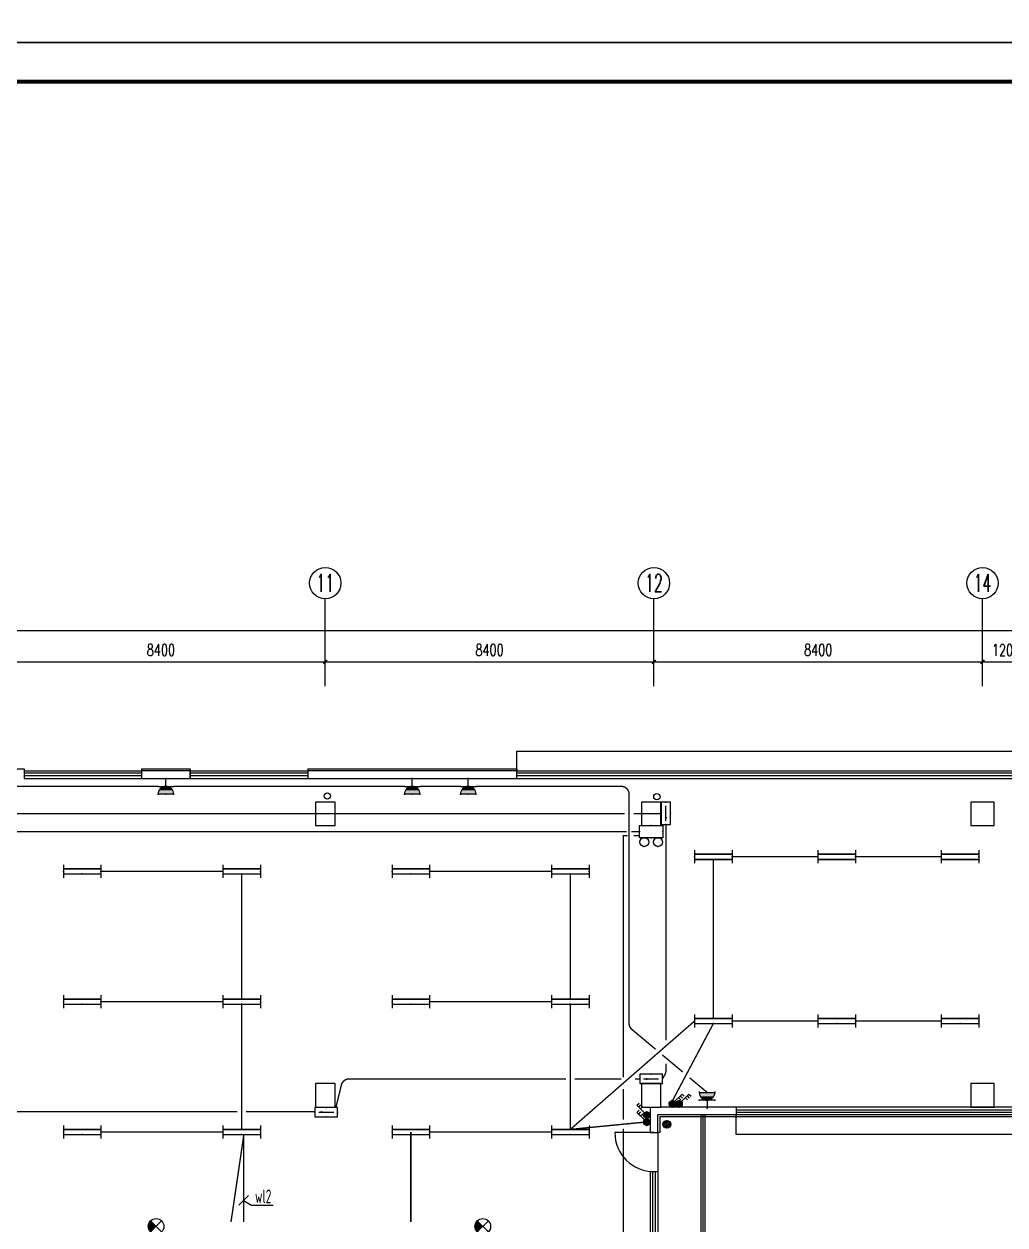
# Model space of a CAD drawing. Extents: x 2166032 to 5302137, y 581493 to 2416206.
# Drawn here: x 2494194 to 2519267, y 1003290 to 1033995 of the extents above; entities that cross this region are included whole.
import ezdxf
from ezdxf.enums import TextEntityAlignment as Align

# ---------------------------------------------------------------- set-up
doc = ezdxf.new("R2010")
doc.units = 0
doc.header["$LTSCALE"] = 1000
doc.header["$MEASUREMENT"] = 0
doc.linetypes.add('DASH', pattern=[0.35, 0.25, -0.1])
for name, color, linetype in [('3T_WOOD', 21, 'Continuous'), ('AXIS', 3, 'Continuous'), ('AXIS_TEXT', 7, 'Continuous'), ('COLUMN', 2, 'Continuous'), ('DIM-照明', 3, 'Continuous'), ('EQUIP-动力', 3, 'Continuous'), ('EQUIP-照明', 3, 'Continuous'), ('PUB_TITLE', 137, 'Continuous'), ('S_WIN', 5, 'Continuous'), ('STAIR', 8, 'Continuous'), ('SURFACE', 8, 'Continuous'), ('TEL_TEXT', 7, 'Continuous'), ('WALL', 8, 'Continuous'), ('WINDOW', 8, 'Continuous'), ('WIRE-应急', 6, 'DASH'), ('WIRE-照明', 1, 'Continuous'), ('屋面', 151, 'Continuous')]:
    doc.layers.add(name, color=color, linetype=linetype)
doc.styles.add('_TCH_AXIS', font='complex_.ttf')
doc.styles.add('_TEL_DIM', font='@tssdeng.shx', dxfattribs={"width": 0.8, "height": 3.5, "bigfont": '!tssdchn.shx'})
doc.styles.add('COMPLEX', font='complex_.ttf')
doc.styles.add('DIM_FONT', font='simplex_.ttf', dxfattribs={"width": 0.7})
doc.styles.get("Standard").update_dxf_attribs({"font": 'tssdeng.shx', "bigfont": 'tssdchn.shx'})
doc.dimstyles.new('DIMN', dxfattribs={"dimtxt": 300, "dimasz": 100, "dimexe": 250, "dimexo": 300, "dimgap": 150, "dimtad": 1, "dimdec": 0, "dimzin": 0, "dimdsep": 46, "dimtxsty": 'DIM_FONT', "dimblk": 'ARCHTICK', "dimcen": 0.09, "dimclrt": 7, "dimazin": 2, "dimtfac": 1, "dimtdec": 0, "dimtix": 1, "dimtmove": 2, "dimatfit": 3, "dimldrblk": 'ARCHTICK', "dimfxl": 1, "dimtolj": 1, "dimtzin": 0, "dimarcsym": 0})

# ---------------------------------------------------------------- blocks, each defined once
blk = doc.blocks.new('$equip$00001160')
for p, q in [((-1.2, 0.417), (-1.2, -0.417)), ((-1.2, 0.167), (1.2, 0.167)), ((1.2, 0.417), (1.2, -0.417)), ((-1.2, -0.167), (1.2, -0.167))]:
    blk.add_line(p, q)
at = {"const_width": 0.1}
for points in [[(-1.2, 0.167), (1.2, 0.167)], [(-1.2, -0.167), (1.2, -0.167)]]:
    blk.add_lwpolyline(points, dxfattribs=at)
at = {"layer": 'EQUIP-照明'}
for p in [(-1.2, 0), (0, 0.167), (1.2, 0), (0, -0.167)]:
    blk.add_point(p, dxfattribs=at)
at = {"layer": 'EQUIP-照明', "flags": 9}
blk.add_attdef('A', (0, 0), '', height=0.00002, dxfattribs=at)
blk = doc.blocks.new('$equip$00001964')
for p, q in [((0.147, 0.356), (0.625, 0.833)), ((0.625, 0.833), (0.766, 0.692)), ((0.399, 0.607), (0.54, 0.466)), ((0.512, 0.72), (0.653, 0.579))]:
    blk.add_line(p, q)
blk.add_circle((0, 0.208), 0.208)
for p in [(-0.208, 0.208), (0, 0.417), (0, 0), (0.208, 0.208)]:
    blk.add_point(p)
for points in [[(-0.18, 0.313), (0.18, 0.313), (-0.208, 0.208), (0.208, 0.208)], [(-0.18, 0.104), (0.18, 0.104), (-0.208, 0.208), (0.208, 0.208)], [(-0.104, 0.389), (0.104, 0.389), (-0.18, 0.313), (0.18, 0.313)], [(-0.104, 0.028), (0.104, 0.028), (-0.18, 0.104), (0.18, 0.104)], [(0, 0.417), (0, 0.417), (-0.104, 0.389), (0.104, 0.389)], [(0, 0), (0, 0), (-0.104, 0.028), (0.104, 0.028)]]:
    blk.add_solid(points)
at = {"layer": 'TEL_TEXT', "style": '_TEL_DIM', "flags": 1}
blk.add_attdef('A', text='', height=0.00002, dxfattribs=at).set_placement((0, 0), align=Align.MIDDLE_CENTER)
blk = doc.blocks.new('$equip$00001190')
for p, q in [((-0.354, 0.354), (0.354, -0.354)), ((-0.354, -0.354), (0.354, 0.354))]:
    blk.add_line(p, q)
blk.add_circle((0, 0), 0.5)
for points in [[(-0.177, -0.177), (-0.483, 0.129), (0, 0), (-0.354, 0.354)], [(-0.306, -0.306), (-0.483, -0.129), (-0.177, -0.177), (-0.483, 0.129)], [(-0.354, -0.354), (-0.354, -0.354), (-0.306, -0.306), (-0.483, -0.129)]]:
    blk.add_solid(points)
at = {"flags": 9}
blk.add_attdef('A', (0, 0), '', height=0.00002, dxfattribs=at)
blk = doc.blocks.new('$equip$00001237')
for p, q in [((-0.5, 1.05), (-0.5, 1)), ((-0.5, 1), (0.5, 1)), ((0.5, 1.05), (0.5, 1)), ((0.5, 0.5), (-0.5, 0.5)), ((0, 0.5), (0, 0))]:
    blk.add_line(p, q)
blk.add_arc((0, 1), 0.5, 180, 0)
for p in [(0, 1), (-0.5, 0.5), (0, 0), (0.5, 0.5)]:
    blk.add_point(p)
for points in [[(0.433, 0.75), (-0.433, 0.75), (0.5, 1), (-0.5, 1)], [(0.25, 0.567), (-0.25, 0.567), (0.433, 0.75), (-0.433, 0.75)], [(0, 0.5), (0, 0.5), (0.25, 0.567), (-0.25, 0.567)]]:
    blk.add_solid(points)
at = {"flags": 9}
blk.add_attdef('A', (0, 0), '', height=0.00002, dxfattribs=at)
blk = doc.blocks.new('$equip_U$00000006')
at = {"color": 3}
for p, q in [((-0.6, 0.624), (0.6, 0.624)), ((-0.6, 0), (-0.6, 0.624)), ((0.6, 0.624), (0.6, 0)), ((0.6, 0), (-0.6, 0))]:
    blk.add_line(p, q, dxfattribs=at)
for centre in [(-0.35, 0.849), (0.35, 0.849)]:
    blk.add_circle(centre, 0.225, dxfattribs=at)
at = {"style": '_TEL_DIM', "flags": 1}
blk.add_attdef('A', text='', height=0.00002, dxfattribs=at).set_placement((0, 0), align=Align.MIDDLE_CENTER)
blk = doc.blocks.new('$equip_U$00000175(20081108-2321)')
for p in [(0, 0.624), (-0.6, 0.312), (0, 0), (0.6, 0.312)]:
    blk.add_point(p)
blk.add_blockref('$equip_U$00000006', (0, 0))
at = {"color": 7, "style": '_TEL_DIM', "flags": 1}
blk.add_attdef('A', text='', height=0.000025, dxfattribs=at).set_placement((0, 0), align=Align.MIDDLE_CENTER)
blk = doc.blocks.new('$equip_U$00000184(许虹剑)')
for p in [(-0.35, 1.074), (0.35, 1.074), (-0.6, 0.312), (0, 0), (0.6, 0.312)]:
    blk.add_point(p)
blk.add_blockref('$equip_U$00000175(20081108-2321)', (0, 0))
at = {"color": 7, "style": '_TEL_DIM', "flags": 1}
blk.add_attdef('A', text='', height=0.000025, dxfattribs=at).set_placement((0, 0), align=Align.MIDDLE_CENTER)
blk = doc.blocks.new('$equip_U$00000360(20081108-2321)')
at = {"ltscale": 5}
for p in [(-0.35, 1.074), (0.35, 1.074), (-0.6, 0.312), (0, 0), (0.6, 0.312)]:
    blk.add_point(p, dxfattribs=at)
blk.add_blockref('$equip_U$00000184(许虹剑)', (0, 0), dxfattribs=at)
at = {"color": 7, "style": '_TEL_DIM', "flags": 1}
blk.add_attdef('A', text='', height=0.000025, dxfattribs=at).set_placement((0, 0), align=Align.MIDDLE_CENTER)
blk = doc.blocks.new('$equip$00001686')
for p, q in [((0.72, 0.6), (-0.72, 0.6)), ((-0.72, 0.6), (-0.72, 0)), ((-0.72, 0), (0.72, 0)), ((0.72, 0), (0.72, 0.6))]:
    blk.add_line(p, q)
at = {"color": 7}
blk.add_line((-0.48, 0.3), (0.48, 0.3), dxfattribs=at)
for p in [(-0.72, 0.3), (0, 0.6), (0, 0), (0.72, 0.3)]:
    blk.add_point(p)
blk.add_solid([(-0.24, 0.228), (-0.528, 0.3), (-0.24, 0.372)])
at = {"layer": 'TEL_TEXT', "style": '_TEL_DIM', "flags": 1}
blk.add_attdef('A', text='', height=0.00002, dxfattribs=at).set_placement((0, 0), align=Align.MIDDLE_CENTER)
blk = doc.blocks.new('_ArchTick')
at = {"color": 0, "linetype": 'ByBlock', "const_width": 0.4}
blk.add_lwpolyline([(-0.5, -0.5), (0.5, 0.5)], dxfattribs=at)
blk = doc.blocks.new('*D3052')
at = {"layer": 'AXIS', "color": 0, "lineweight": -2}
for p, q in [((2493494, 1017062), (2493494, 1017937)), ((2501894, 1017062), (2501894, 1017937)), ((2493494, 1017687), (2501894, 1017687))]:
    blk.add_line(p, q, dxfattribs=at)
at = {"layer": 'Defpoints', "color": 0}
for p in [(2501894, 1017687), (2493494, 1016762), (2501894, 1016762)]:
    blk.add_point(p, dxfattribs=at)
at = {"layer": 'AXIS', "color": 0, "lineweight": -2, "xscale": 100, "yscale": 100, "zscale": 100, "rotation": 180}
blk.add_blockref('_ArchTick', (2493494, 1017687), dxfattribs=at)
at = {"layer": 'AXIS', "color": 0, "lineweight": -2, "xscale": 100, "yscale": 100, "zscale": 100}
blk.add_blockref('_ArchTick', (2501894, 1017687), dxfattribs=at)
at = {"layer": 'AXIS', "color": 7, "insert": (2497694, 1017992), "char_height": 300, "attachment_point": 5, "style": 'DIM_FONT'}
blk.add_mtext('\\A1;8400', dxfattribs=at)
blk = doc.blocks.new('*D3053')
at = {"layer": 'AXIS', "color": 0, "lineweight": -2}
for p, q in [((2501894, 1017062), (2501894, 1017937)), ((2510294, 1017062), (2510294, 1017937)), ((2501894, 1017687), (2510294, 1017687))]:
    blk.add_line(p, q, dxfattribs=at)
at = {"layer": 'Defpoints', "color": 0}
for p in [(2510294, 1017687), (2501894, 1016762), (2510294, 1016762)]:
    blk.add_point(p, dxfattribs=at)
at = {"layer": 'AXIS', "color": 0, "lineweight": -2, "xscale": 100, "yscale": 100, "zscale": 100, "rotation": 180}
blk.add_blockref('_ArchTick', (2501894, 1017687), dxfattribs=at)
at = {"layer": 'AXIS', "color": 0, "lineweight": -2, "xscale": 100, "yscale": 100, "zscale": 100}
blk.add_blockref('_ArchTick', (2510294, 1017687), dxfattribs=at)
at = {"layer": 'AXIS', "color": 7, "insert": (2506094, 1017992), "char_height": 300, "attachment_point": 5, "style": 'DIM_FONT'}
blk.add_mtext('\\A1;8400', dxfattribs=at)
blk = doc.blocks.new('*D3054')
at = {"layer": 'AXIS', "color": 0, "lineweight": -2}
for p, q in [((2510294, 1017062), (2510294, 1017937)), ((2518694, 1017062), (2518694, 1017937)), ((2510294, 1017687), (2518694, 1017687))]:
    blk.add_line(p, q, dxfattribs=at)
at = {"layer": 'Defpoints', "color": 0}
for p in [(2518694, 1017687), (2510294, 1016762), (2518694, 1016762)]:
    blk.add_point(p, dxfattribs=at)
at = {"layer": 'AXIS', "color": 0, "lineweight": -2, "xscale": 100, "yscale": 100, "zscale": 100, "rotation": 180}
blk.add_blockref('_ArchTick', (2510294, 1017687), dxfattribs=at)
at = {"layer": 'AXIS', "color": 0, "lineweight": -2, "xscale": 100, "yscale": 100, "zscale": 100}
blk.add_blockref('_ArchTick', (2518694, 1017687), dxfattribs=at)
at = {"layer": 'AXIS', "color": 7, "insert": (2514494, 1017992), "char_height": 300, "attachment_point": 5, "style": 'DIM_FONT'}
blk.add_mtext('\\A1;8400', dxfattribs=at)
blk = doc.blocks.new('*D3055')
at = {"layer": 'AXIS', "color": 0, "lineweight": -2}
for p, q in [((2518694, 1017062), (2518694, 1017937)), ((2519894, 1017062), (2519894, 1017937)), ((2518694, 1017687), (2519894, 1017687))]:
    blk.add_line(p, q, dxfattribs=at)
at = {"layer": 'Defpoints', "color": 0}
for p in [(2519894, 1017687), (2518694, 1016762), (2519894, 1016762)]:
    blk.add_point(p, dxfattribs=at)
at = {"layer": 'AXIS', "color": 0, "lineweight": -2, "xscale": 100, "yscale": 100, "zscale": 100, "rotation": 180}
blk.add_blockref('_ArchTick', (2518694, 1017687), dxfattribs=at)
at = {"layer": 'AXIS', "color": 0, "lineweight": -2, "xscale": 100, "yscale": 100, "zscale": 100}
blk.add_blockref('_ArchTick', (2519894, 1017687), dxfattribs=at)
at = {"layer": 'AXIS', "color": 7, "insert": (2519294, 1017988), "char_height": 300, "attachment_point": 5, "style": 'DIM_FONT'}
blk.add_mtext('\\A1;1200', dxfattribs=at)
blk = doc.blocks.new('*D3057')
at = {"layer": 'AXIS', "color": 0, "lineweight": -2}
for p, q in [((2450094, 1017362), (2450094, 1018737)), ((2450094, 1018487), (2521394, 1018487)), ((2521394, 1017362), (2521394, 1018737))]:
    blk.add_line(p, q, dxfattribs=at)
at = {"layer": 'Defpoints', "color": 0}
for p in [(2521394, 1018487), (2450094, 1017062), (2521394, 1017062)]:
    blk.add_point(p, dxfattribs=at)
at = {"layer": 'AXIS', "color": 0, "lineweight": -2, "xscale": 100, "yscale": 100, "zscale": 100, "rotation": 180}
blk.add_blockref('_ArchTick', (2450094, 1018487), dxfattribs=at)
at = {"layer": 'AXIS', "color": 0, "lineweight": -2, "xscale": 100, "yscale": 100, "zscale": 100}
blk.add_blockref('_ArchTick', (2521394, 1018487), dxfattribs=at)
at = {"layer": 'AXIS', "color": 7, "insert": (2485744, 1018788), "char_height": 300, "attachment_point": 5, "style": 'DIM_FONT'}
blk.add_mtext('\\A1;71300', dxfattribs=at)
blk = doc.blocks.new('$TCHSYS$WIN2D')
for p, q in [((-0.5, 0.5), (0.5, 0.5)), ((-0.5, 0.5), (-0.5, -0.5)), ((0.5, 0.5), (0.5, -0.5)), ((0.5, 0.1667), (-0.5, 0.1667)), ((0.5, -0.1667), (-0.5, -0.1667)), ((-0.5, -0.5), (0.5, -0.5))]:
    blk.add_line(p, q)
blk = doc.blocks.new('_AXISO')
blk.add_circle((0, 0), 0.5)
at = {"layer": 'AXIS_TEXT', "style": 'COMPLEX', "width": 1.171875}
blk.add_attdef('A', text='', height=0.56, dxfattribs=at).set_placement((-0.25, -0.28), (0.25, -0.28), align=Align.FIT)

msp = doc.modelspace()

# ---------------------------------------------------------------- hatches: boundary and pattern name
at = {"layer": 'S_WIN'}
h = msp.add_hatch(dxfattribs=at)
h.set_pattern_fill('ANSI31', color=256, scale=20, style=0)
h.set_pattern_definition([(45, (2220423.44, 464814.625), (-22.4506403, 22.4506403), [])])
h.paths.add_polyline_path([(2510524.3, 1005865, 1), (2510724.3, 1005865, 1)])

# ---------------------------------------------------------------- linework, layer by layer
msp.add_circle((2604640.5, 1020101.3), 438608.5)
at = {"layer": '3T_WOOD'}
for p, q in [((2511494.4, 1006104.3), (2511494.4, 1002403.2)), ((2511544.4, 1006104.3), (2511544.4, 1002403.2))]:
    msp.add_line(p, q, dxfattribs=at)
at = {"layer": 'AXIS'}
for p, q in [((2501894.4, 1017505.6), (2501894.4, 1019301.3)), ((2510294.4, 1017505.6), (2510294.4, 1019301.3)), ((2518694.4, 1017505.6), (2518694.4, 1019301.3))]:
    msp.add_line(p, q, dxfattribs=at)
at = {"layer": 'COLUMN'}
for p, q in [((2502144.1, 1014104.4), (2501644.1, 1014104.4)), ((2501644.1, 1014104.4), (2501644.1, 1013504.3)), ((2502144.1, 1013504.3), (2502144.1, 1014104.4)), ((2510473.3, 1014104.4), (2509973.3, 1014104.4)), ((2509973.3, 1014104.4), (2509973.3, 1013504.3)), ((2510473.3, 1013504.3), (2510473.3, 1014104.4)), ((2518994.4, 1014104.3), (2518394.4, 1014104.3)), ((2518394.4, 1014104.3), (2518394.4, 1013504.1)), ((2518994.4, 1013504.1), (2518994.4, 1014104.3)), ((2501644.1, 1013504.3), (2502144.1, 1013504.3)), ((2509973.3, 1013504.3), (2510473.3, 1013504.3)), ((2518394.4, 1013504.1), (2518994.4, 1013504.1)), ((2502144.1, 1006904.4), (2501644.1, 1006904.4)), ((2501644.1, 1006904.4), (2501644.1, 1006304.3)), ((2502144.1, 1006304.3), (2502144.1, 1006904.4)), ((2510473.3, 1006904.4), (2509973.3, 1006904.4)), ((2509973.3, 1006904.4), (2509973.3, 1006304.3)), ((2510473.3, 1006304.3), (2510473.3, 1006904.4)), ((2518994.4, 1006904.3), (2518394.4, 1006904.3)), ((2518394.4, 1006904.3), (2518394.4, 1006304.1)), ((2518994.4, 1006304.1), (2518994.4, 1006904.3)), ((2501644.1, 1006304.3), (2502144.1, 1006304.3)), ((2509973.3, 1006304.3), (2510473.3, 1006304.3)), ((2518394.4, 1006304.1), (2518994.4, 1006304.1))]:
    msp.add_line(p, q, dxfattribs=at)
at = {"layer": 'DIM-照明'}
msp.add_line((2499680.9, 1003794.3), (2499928.4, 1004041.8), dxfattribs=at)
for points in [[(2499804.6, 1003918), (2500009.6, 1003797)], [(2500009.6, 1003797), (2500563.7, 1003797)]]:
    msp.add_lwpolyline(points, dxfattribs=at)
at = {"layer": 'PUB_TITLE'}
for points in [[(2433524.2, 1033519.6), (2538624.2, 1033519.6), (2538624.2, 1092919.6), (2433524.2, 1092919.6)], [(2433524.2, 974119.6), (2538624.2, 974119.6), (2538624.2, 1033519.6), (2433524.2, 1033519.6)]]:
    msp.add_lwpolyline(points, close=True, dxfattribs=at)
at = {"layer": 'PUB_TITLE', "const_width": 100}
msp.add_lwpolyline([(2436024.2, 975119.6), (2537624.2, 975119.6), (2537624.2, 1032519.6), (2436024.2, 1032519.6)], close=True, dxfattribs=at)
at = {"layer": 'S_WIN'}
msp.add_circle((2510624.3, 1005865), 100, dxfattribs=at)
at = {"layer": 'STAIR'}
msp.add_lwpolyline([(2506794.4, 1014904.3), (2506794.4, 1015404.3), (2519994.4, 1015404.3), (2521394.4, 1015404.3), (2521394.4, 1006104.3), (2521394.4, 1005604.3), (2512394.4, 1005604.3), (2512394.4, 1006104.3)], dxfattribs=at)
at = {"layer": 'SURFACE'}
for p, q in [((2492794.4, 1014954.3), (2494194.4, 1014954.3)), ((2494194.4, 1014954.3), (2494194.4, 1014904.3)), ((2497194.4, 1014954.3), (2497194.4, 1014904.3)), ((2497194.4, 1014954.3), (2498444.4, 1014954.3)), ((2498444.4, 1014954.3), (2498444.4, 1014904.3)), ((2501444.4, 1014954.3), (2501444.4, 1014904.3)), ((2501444.4, 1014954.3), (2506794.4, 1014954.3)), ((2506794.4, 1014954.3), (2506794.4, 1014904.3)), ((2510444.4, 1006054.3), (2510444.4, 1005654.3)), ((2518694.4, 1006054.3), (2510444.4, 1006054.3)), ((2519794.4, 1006054.3), (2518694.4, 1006054.3)), ((2510444.4, 1005654.3), (2510394.4, 1005654.3))]:
    msp.add_line(p, q, dxfattribs=at)
at = {"layer": 'WALL'}
for p, q in [((2498444.4, 1014904.3), (2497194.4, 1014904.3)), ((2497194.4, 1014904.3), (2497194.4, 1014704.3)), ((2498444.4, 1014704.3), (2498444.4, 1014904.3)), ((2506794.4, 1014904.3), (2501444.4, 1014904.3)), ((2501444.4, 1014904.3), (2501444.4, 1014704.3)), ((2506794.4, 1014704.3), (2506794.4, 1014904.3)), ((2497194.4, 1014704.3), (2498444.4, 1014704.3)), ((2501444.4, 1014704.3), (2506794.4, 1014704.3)), ((2510194.4, 1006304.3), (2510194.4, 1005654.3)), ((2518394.4, 1006304.3), (2510473.3, 1006304.3)), ((2519794.4, 1006304.3), (2518994.4, 1006304.3)), ((2510394.4, 1005654.3), (2510394.4, 1006104.3)), ((2518694.4, 1006104.3), (2510394.4, 1006104.3)), ((2511594.4, 1006104.3), (2511594.4, 1002404.3)), ((2519794.4, 1006104.3), (2518694.4, 1006104.3)), ((2510194.4, 1005654.3), (2510394.4, 1005654.3))]:
    msp.add_line(p, q, dxfattribs=at)
at = {"layer": 'WINDOW'}
for p, q in [((2510294.4, 1005654.3), (2509294.4, 1005654.3)), ((2510394.4, 1005654.3), (2510394.4, 1002854.3)), ((2510194.4, 1004654.3), (2510194.4, 1002854.3)), ((2510194.4, 1004654.3), (2510394.4, 1004654.3)), ((2510261, 1004654.3), (2510261, 1002854.3)), ((2510327.7, 1004654.3), (2510327.7, 1002854.3)), ((2510394.4, 1004654.3), (2510394.4, 1002854.3))]:
    msp.add_line(p, q, dxfattribs=at)
msp.add_arc((2510294.4, 1005654.3), 1000, 180, 270, dxfattribs=at)
at = {"layer": 'WIRE-应急', "linetype": 'DASH', "const_width": 35}
for points in [[(2509547.4, 1013804.4), (2493993.4, 1013804.4)], [(2510473.3, 1013804.4), (2509772.4, 1013804.4)], [(2510600.5, 1013527.8), (2510600.5, 1008015.2)], [(2493809, 1013348.2), (2509599.7, 1013348.2)], [(2509619.6, 1013247.2), (2509510.5, 1013247.2)], [(2509513, 1007066.7), (2509513, 1013260.4)], [(2509721, 1013348.2), (2509909.7, 1013348.2)], [(2509923.2, 1013247.2), (2509772.4, 1013247.2)], [(2509464.6, 1007024.4), (2508269, 1007024.4)], [(2509935.3, 1007024.4), (2509806.9, 1007024.4)], [(2509513, 1005979.5), (2509513, 1006768.1)], [(2493779.6, 1006183.8), (2499644, 1006183.8)], [(2499869, 1006183.8), (2501629.7, 1006183.8)], [(2509513, 1002825.4), (2509513, 1005753.5)]]:
    msp.add_lwpolyline(points, dxfattribs=at)
for points in [[(2510600.5, 1007415.2), (2510600.5, 1007230.4, -0.1336858), (2510572.9, 1007129), (2510511.3, 1007024.4)], [(2508044, 1007024.4), (2502500.9, 1007024.4, 0.345817), (2502306.6, 1006871.8), (2502166.5, 1006296.9)]]:
    msp.add_lwpolyline(points, format="xyb", dxfattribs=at)
at = {"layer": 'WIRE-照明', "linetype": 'Continuous', "const_width": 35}
for points in [[(2489369.4, 1014504.3), (2497619.4, 1014504.3)], [(2498019.4, 1014504.3), (2503919.4, 1014504.3)], [(2504319.4, 1014504.3), (2505348.1, 1014504.3)], [(2511812.5, 1012637.7), (2511812.5, 1008571)], [(2512292.5, 1012704.4), (2514485.7, 1012704.4)], [(2515445.7, 1012704.4), (2517639, 1012704.4)], [(2496161.3, 1012330.7), (2499276.5, 1012330.7)], [(2504561.3, 1012330.7), (2507676.5, 1012330.7)], [(2499756.5, 1012264), (2499756.5, 1009065.8)], [(2508156.5, 1012264), (2508156.5, 1009065.8)], [(2496161.3, 1008999.1), (2499276.5, 1008999.1)], [(2499756.5, 1008932.5), (2499756.5, 1005734.2)], [(2504561.3, 1008999.1), (2507676.5, 1008999.1)], [(2508156.5, 1008932.5), (2508156.5, 1005734.2)], [(2508156.5, 1005734.2), (2511332.5, 1008504.4)], [(2510764.2, 1006459.8), (2511812.5, 1008437.7)], [(2512292.5, 1008504.4), (2514485.7, 1008504.4)], [(2515445.7, 1008504.4), (2517639, 1008504.4)], [(2510510, 1007637.7), (2511030.2, 1007202)], [(2511206.6, 1007054.3), (2511652.2, 1006681.1)], [(2510847.6, 1006387.6), (2510853.5, 1006387.6)], [(2508156.5, 1005734.2), (2510049.1, 1005918.8)], [(2510111.2, 1006002.1), (2510111.2, 1006017.6)], [(2496161.3, 1005667.5), (2499276.5, 1005667.5)], [(2499484.6, 1003366.9), (2499811.7, 1005591.7)], [(2499804.6, 1005588.9), (2499804.6, 1003366.9)], [(2504081.3, 1005667.5), (2504081.3, 1003366.9)], [(2504561.3, 1005667.5), (2507676.5, 1005667.5)]]:
    msp.add_lwpolyline(points, dxfattribs=at)
msp.add_lwpolyline([(2505748.1, 1014504.3), (2509459.9, 1014504.3, -0.4142136), (2509659.9, 1014304.3), (2509659.9, 1008443, 0.2219405), (2509731.5, 1008289.7), (2510335.3, 1007783.9)], format="xyb", dxfattribs=at)
at = {"layer": '屋面', "color": 6}
for centre in [(2501945.8, 1014259.9), (2510369.8, 1014242.5)]:
    msp.add_circle(centre, 80, dxfattribs=at)

# ---------------------------------------------------------------- block references
at = {"layer": 'AXIS'}
ref = msp.add_blockref('_AXISO', (2501894.4, 1019701.3), dxfattribs=dict(at, xscale=800, yscale=800, zscale=800))
ref.add_attrib('A', '11', dxfattribs={"layer": 'AXIS_TEXT', "height": 452.55, "style": '_TCH_AXIS', "width": 0.694043}).set_placement((2501668.1, 1019475.1), (2502120.6, 1019475.1), align=Align.FIT)
ref = msp.add_blockref('_AXISO', (2510294.4, 1019701.3), dxfattribs=dict(at, xscale=800, yscale=800, zscale=800))
ref.add_attrib('A', '12', dxfattribs={"layer": 'AXIS_TEXT', "height": 452.55, "style": '_TCH_AXIS', "width": 0.597514}).set_placement((2510068.1, 1019475.1), (2510520.6, 1019475.1), align=Align.FIT)
ref = msp.add_blockref('_AXISO', (2518694.4, 1019701.3), dxfattribs=dict(at, xscale=800, yscale=800, zscale=800))
ref.add_attrib('A', '14', dxfattribs={"layer": 'AXIS_TEXT', "height": 452.55, "style": '_TCH_AXIS', "width": 0.581255}).set_placement((2518468.1, 1019475.1), (2518920.6, 1019475.1), align=Align.FIT)
at = {"layer": 'EQUIP-动力', "xscale": 400, "yscale": 400, "zscale": 400, "rotation": 180}
for p in [(2497819.4, 1014704.3), (2504119.4, 1014704.3), (2505548.1, 1014704.3)]:
    msp.add_blockref('$equip$00001237', p, dxfattribs=at)
at = {"layer": 'EQUIP-动力', "xscale": 400, "yscale": 400, "zscale": 400}
msp.add_blockref('$equip$00001237', (2511652.2, 1006281.1), dxfattribs=at)
at = {"layer": 'EQUIP-照明'}
for name, p, xscale, yscale, zscale, rotation in [('$equip$00001686', (2510720.5, 1013815.8), 400, 400, 400, 90), ('$equip_U$00000360(20081108-2321)', (2510223.3, 1013504.3), 500, 500, 500, 180), ('$equip$00001964', (2510194.6, 1006100.9), 400, 400, 400, 90), ('$equip$00001964', (2510194.6, 1005918.8), 400, 400, 400, 90)]:
    msp.add_blockref(name, p, dxfattribs=dict(at, xscale=xscale, yscale=yscale, zscale=zscale, rotation=rotation))
at = {"layer": 'EQUIP-照明', "xscale": 400, "yscale": 400, "zscale": 400}
for name, p in [('$equip$00001160', (2511812.5, 1012704.4)), ('$equip$00001160', (2514965.7, 1012704.4)), ('$equip$00001160', (2518119, 1012704.4)), ('$equip$00001160', (2495681.3, 1012330.7)), ('$equip$00001160', (2499756.5, 1012330.7)), ('$equip$00001160', (2504081.3, 1012330.7)), ('$equip$00001160', (2508156.5, 1012330.7)), ('$equip$00001160', (2495681.3, 1008999.1)), ('$equip$00001160', (2499756.5, 1008999.1)), ('$equip$00001160', (2504081.3, 1008999.1)), ('$equip$00001160', (2508156.5, 1008999.1)), ('$equip$00001160', (2511812.5, 1008504.4)), ('$equip$00001160', (2514965.7, 1008504.4)), ('$equip$00001160', (2518119, 1008504.4)), ('$equip$00001686', (2510223.3, 1006904.4)), ('$equip$00001964', (2510764.2, 1006304.3)), ('$equip$00001964', (2510936.8, 1006304.3)), ('$equip$00001686', (2501917.7, 1006056.9)), ('$equip$00001160', (2495681.3, 1005667.5)), ('$equip$00001160', (2499756.5, 1005667.5)), ('$equip$00001160', (2504081.3, 1005667.5)), ('$equip$00001160', (2508156.5, 1005667.5)), ('$equip$00001190', (2497570.6, 1003254.4)), ('$equip$00001190', (2505920.6, 1003254.4))]:
    msp.add_blockref(name, p, dxfattribs=at)
at = {"layer": 'WINDOW'}
for p, xscale, yscale, zscale, rotation in [((2495694.4, 1014804.3), 3000, 200, 3000, 359.9999999999985), ((2499944.4, 1014804.3), 3000, 200, 3000, 359.9999999999985), ((2513294.4, 1014804.3), 13000, -200, 13000, 359.9999999999985), ((2516094.4, 1006204.3), 7400, -200, 7400, 180.0000000000016)]:
    msp.add_blockref('$TCHSYS$WIN2D', p, dxfattribs=dict(at, xscale=xscale, yscale=yscale, zscale=zscale, rotation=rotation))

# ---------------------------------------------------------------- texts
at = {"layer": 'DIM-照明', "color": 7, "style": '_TEL_DIM', "width": 0.64}
msp.add_text('wl2', height=350, dxfattribs=at).set_placement((2500097.1, 1003847))

# ---------------------------------------------------------------- dimensions: what is measured, and where the dimension line sits
at = {"layer": 'AXIS'}
for p1, p2, distance, picture, middle in [((2450094.4, 1017062.3), (2521394.4, 1017062.3), 1424.8, '*D3057', (2485744.4, 1018788.5)), ((2493494.4, 1016762.3), (2501894.4, 1016762.3), 924.8, '*D3052', (2497694.4, 1017991.9)), ((2501894.4, 1016762.3), (2510294.4, 1016762.3), 924.8, '*D3053', (2506094.4, 1017991.9)), ((2510294.4, 1016762.3), (2518694.4, 1016762.3), 924.8, '*D3054', (2514494.4, 1017991.9)), ((2518694.4, 1016762.3), (2519894.4, 1016762.3), 924.8, '*D3055', (2519294.4, 1017988.5))]:
    dim = msp.add_aligned_dim(p1=p1, p2=p2, distance=distance, dimstyle='DIMN', dxfattribs=at)
    dim.commit()
    dim.dimension.update_dxf_attribs({"geometry": picture, "text_midpoint": middle})

doc.saveas('drawing.dxf')
